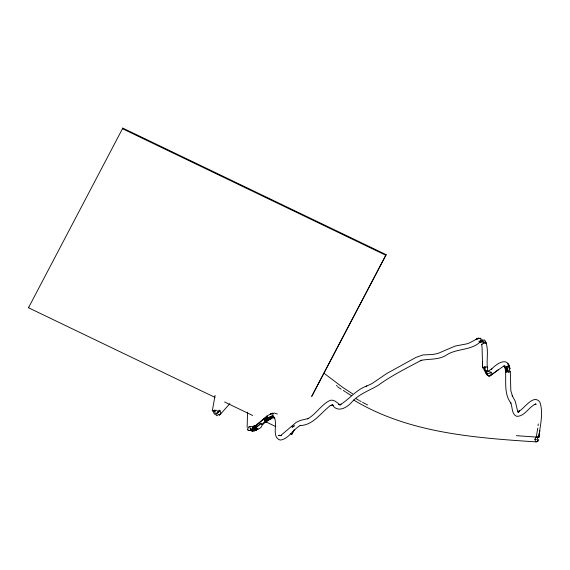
<?xml version="1.0" encoding="UTF-8"?>
<svg xmlns="http://www.w3.org/2000/svg" width="570" height="570" viewBox="0 0 570 570"><rect width="100%" height="100%" fill="white"/><g stroke="black" fill="none" stroke-linecap="round" stroke-linejoin="round"><path stroke-width="0.85" d="M214.769 409.93L214.976 413.015L215.937 413.678L217.519 412.951L220.034 410.535M485.091 370.984L483.944 369.759L483.78 367.971L483.367 367.964A2.7 0.47 -6.2 0 1 482.612 367.821L482.056 347.109L481.557 344.316L485.198 342.777L485.27 341.245L485.968 342.741C489.024 350.97 485.904 361.601 487.792 370.578L487.435 370.514A2.444 0.427 -16 0 0 485.953 370.742M217.213 410.471A2.914 0.435 -4.6 0 0 216.187 410.3L213.408 410.486L213.807 413.129L214.897 414.418M247.522 412.181L247.159 427.407M537.752 428.12L536.327 436.905M538.066 425.633L538.272 423.973M215.346 411.055L212.325 410.877L215.075 395.331M538.771 437.332L539.79 430.649L538.757 437.425A2.408 0.513 11 0 1 536.106 437.382M486.502 343.069L486.217 343.411L485.291 341.679L485.611 341.373L484.172 339.798L483.745 340.39L481.793 339.642L480.36 339.791L480.653 340.803L479.349 341.28L479.206 342.862C469.424 350.921 455.608 348.306 445.405 355.73C437.796 359.976 428.989 358.715 420.845 360.411L421.415 360.212C406.766 368.106 391.647 375.466 378.166 385.334C369.303 390.621 359.15 393.906 352.053 401.822C347.365 407.422 337.782 413.286 332.474 404.999L333.251 405.384L331.861 404.892L332.773 404.928L330.13 405.584L330.792 405.291C320.86 412.516 313.621 425.135 300.048 425.583L300.675 425.313C293.051 428.989 288.912 439.121 280.176 440.083C271.755 437.447 277.17 425.142 274.811 418.815M536.441 437.368L536.719 436.463M214.997 397.383L28.5 307.764L28.778 307.13M122.792 128.1L122.514 128.742L385.847 255.282L386.125 254.647L122.792 128.1L28.5 307.764M290.23 433.542L291.833 434.311L294.177 429.744M212.325 410.877L213.408 410.486M311.904 395.986L386.125 254.647M291.833 434.311L293.899 430.386M311.626 396.62L385.847 255.282M216.871 413.001L217.17 413.442L215.709 414.668L216.913 415.744L218.41 414.461L220.326 414.319L229.888 403.631M487.378 367.287L487.293 367.13A2.7 0.47 -6.2 0 0 486.531 366.995L484.265 367.123C484.464 370.479 485.412 374.818 488.875 376.236L490.449 375.587L491.24 373.934A2.665 2.351 73.4 0 0 490.77 372.103L487.008 371.22L485.654 371.953M482.519 367.671L483.096 367.372A2.28 0.392 -6.2 0 1 484.265 367.123M481.778 341.565L480.888 342.52L479.021 341.195M251.812 429.481L249.19 430.607L248.328 430.343L247.537 429.089L248.919 426.709L251.655 426.481M220.583 414.02L219.094 415.295L220.868 413.179L220.127 410.849L218.73 411.96L217.106 412.117L219.336 410.094M261.495 423.182L256.094 427.664L252.517 429.502L251.171 429.438L250.209 428.512L249.66 426.631M503.103 366.446L490.122 375.808A2.287 2.016 73.4 0 1 488.918 375.979L487.421 374.903A2.665 2.351 73.4 0 1 487.044 374.062M498.515 369.531L490.449 375.587M265.421 421.551C267.807 420.047 272.054 415.152 274.84 418.558L272.716 416.663L272.902 413.984L272.111 413.45L266.796 415.901L269.382 419.812L273.173 417.34L272.987 415.701L271.22 417.518L271.349 418.188L269.532 419.712L271.284 418.644L269.467 419.342L268.784 417.974L270.878 416.67L271.22 417.518L273.194 416.606L271.349 418.188L274.177 417.219M264.872 420.382L269.04 417.276L272.624 415.537M280.932 435.395L296.115 422.441L300.383 420.396L308.42 418.537L307.75 418.808C315.809 414.269 320.661 405.612 328.698 401.073C333.229 398.138 336.906 402.698 340.212 404.999L339.449 404.615L340.561 404.686L338.537 404.572L340.561 404.686M254.469 425.861L252.781 426.738L255.225 425.377L252.638 427.058L252.653 427.621L254.747 427.664L258.695 425.241L260.319 423.211L261.63 424.643L268.071 418.451L264.623 420.518L263.504 419.214L255.481 425.612L252.638 427.058L255.666 425.811L266.86 416.271L263.504 419.214L267.109 416.862L264.01 419.784L267.537 417.646L264.623 420.518L265.192 421.244L268.584 419.107L262.043 425.249C262.193 428.077 256.849 429.431 254.697 430.785L257.291 428.526L254.819 429.901L254.298 428.277L256.728 427.828L256.151 427.044M506.63 367.023L507.998 365.84L509.16 368.199L509.801 371.897L508.184 372.402L507.621 369.068L506.63 367.023A2.458 2.066 -37.2 0 1 504.208 366.617L503.837 365.969M488.07 371.191L491.846 368.968L491.247 369.453C496.613 363.603 508.048 355.723 510.036 368.933L507.841 363.567M476.52 338.801L478.558 338.06L469.409 342.933L466.908 343.845L455.152 346.061L437.831 353.486L432.659 354.497L422.969 354.932L415.893 357.44L386.795 373.514L371.889 383.631L366.104 386.353L366.809 386.04C356.279 389.552 349.659 399.064 340.404 404.565L341.117 404.251L339.692 404.643M535.173 404.337L535.914 403.902C528.882 406.674 524.749 416.62 516.691 416.328C511.397 414.212 512.665 406.838 510.606 402.463L510.934 403.147C503.467 393.4 506.523 380.71 505.369 369.403L504.436 366.253M491.354 372.224L488.896 373.578L487.564 373.77L486.538 373.257L485.305 370.379L484.935 366.46M476.057 339.285L478.743 338.708M517.98 411.533L519.42 410.934L518.686 411.362C524.272 408.961 533.456 393.364 539.904 402.192C543.666 413.571 539.997 425.89 538.757 437.425A2.408 0.513 11 0 0 536.292 436.378M255.666 429.174L250.287 430.664L248.356 430.407L247.779 429.816M479.399 342.15L482.583 341.494L483.31 343.247M485.996 372.88L487.029 372.573L486.951 373.072A2.665 2.351 73.4 0 0 486.958 373.578M537.154 441.301L537.966 441.095A2.408 1.482 32.9 0 0 538.515 439.513M507.621 369.068L506.744 369.196L506.317 368.056L505.44 367.928L506.424 372.36L505.554 371.797M281.601 435.352L278.523 435.53L279.421 435.259L281.06 435.786M534.318 404.451L536.142 404.33M274.298 413.043L277.355 414.027M274.754 417.767L272.716 416.663L273.436 416.2L274.149 417.753M534.717 439.271L536.484 439.385M516.342 435.665L536.584 437.105A2.408 1.275 -86.4 0 1 537.396 440.831A2.408 1.275 -86.4 0 1 535.202 440.567A2.408 1.275 -86.4 0 1 536.584 437.105M536.206 441.9C474.019 437.789 408.455 433.029 353.735 400.047M480.681 340.354L482.377 340.924L483.552 342.648M482.085 344.643L481.557 344.316M224.601 402L252.617 415.466M266.219 422L275.823 426.617M273.222 417.326L274.327 417.874M362.548 402.327L367.543 404.949M359.713 400.781L361.123 401.565M356.221 398.765L359.014 400.382M352.616 393.841L342.926 387.543L324.494 373.592M337.853 386.937L341.181 389.274M518.066 411.818L518.778 412.424L517.93 411.618L518.287 412.359L517.318 409.887L515.23 401.209L512.181 395.594L512.523 396.3L510.82 390.735L510.321 371.141M482.391 341.017L483.901 342.506L484.664 342.086L485.27 343.226M506.83 370.721L505.804 368.897L506.075 371.041M506.837 366.368L507.984 372.025M482.405 362.078L482.526 367.75M337.404 386.189A154.698 94.755 34.5 0 1 336.421 385.477M351.462 395.68A146.875 90.979 34.5 0 1 346.011 392.224M345.342 391.782A146.875 90.979 34.5 0 1 343.318 390.443M505.875 369.082L505.811 372.117L506.203 370.586L505.583 370.286L505.234 368.719L505.875 369.082M270.479 413.898L270.251 414.426L272.111 413.45L273.493 413.378L272.745 413.136L270.479 413.898M294.262 425.804L292.36 427.479L291.918 426.788L294.262 425.804M269.033 419.584L265.934 422.284L265.627 421.828L269.033 419.584M255.666 425.811L252.653 427.621L256.165 426.403L255.666 425.811M257.847 429.139L254.697 430.785L257.847 429.139M252.994 428.832L250.999 429.794L252.382 431.333L254.199 430.692L251.797 431.055L253.771 430.243L251.327 430.521L253.372 429.623L250.999 429.794L250.843 428.925L252.994 428.832M479.213 338.331L477.161 338.687L481.03 338.323L479.213 338.331M504.222 366.104L503.424 366.325L505.284 366.125L504.222 366.104M507.963 370.6L507.072 370.692L506.744 369.196L507.963 370.6M508.989 366.111L508.219 364.216L509.559 367.565L508.974 365.427L508.989 366.111"/></g></svg>
